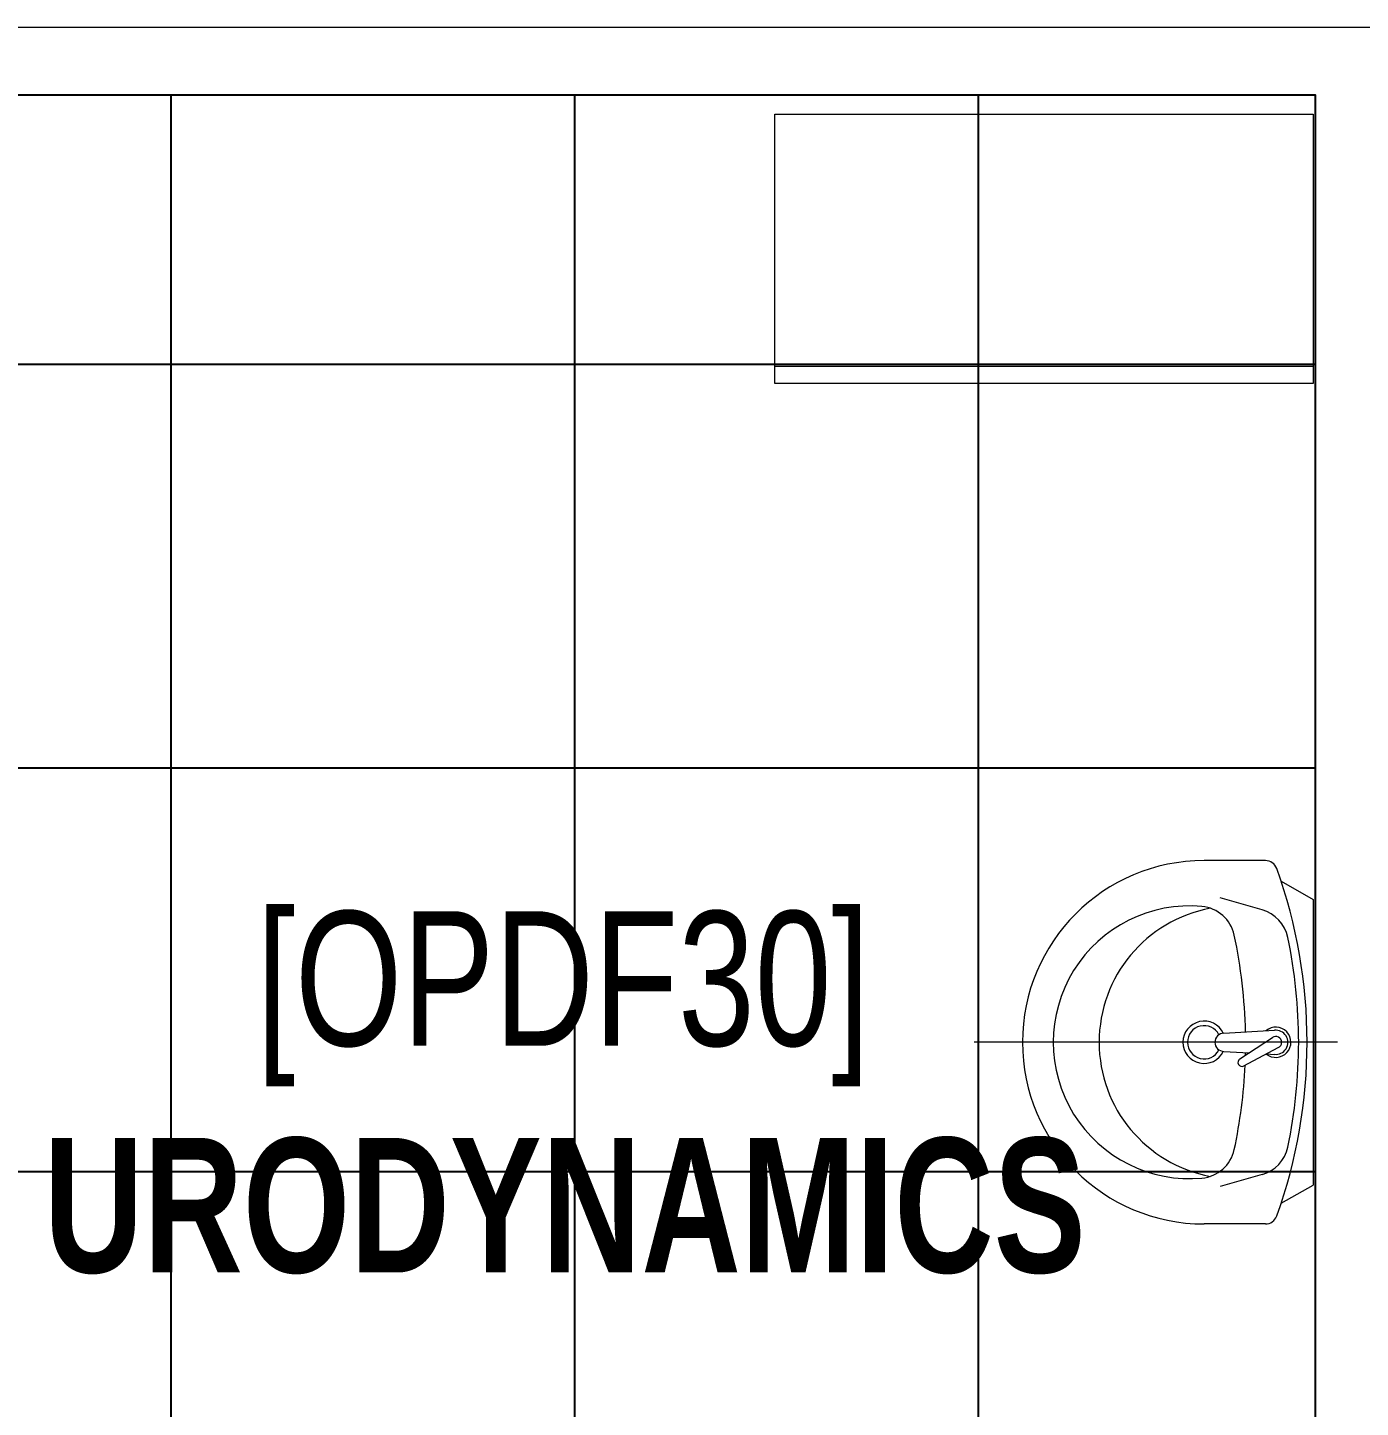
# Model space of a CAD drawing. Extents: x -509638 to 57327, y -29287 to 19916.
# Drawn here: x 36563 to 38543, y -4760 to -2710 of the extents above; entities that cross this region are included whole.
import ezdxf

# ---------------------------------------------------------------- set-up
doc = ezdxf.new("R2010")
doc.units = 0
doc.header["$LTSCALE"] = 0.25
doc.linetypes.add('DASHDOT', pattern=[25.4, 12.7, -6.35, 0, -6.35])
for name, color, linetype, lineweight in [('01-First Floor$0$72_EGR_BASE_TEXT', 252, 'Continuous', 5), ('01-First Floor$0$LOADING', 253, 'Continuous', 5), ('01-First Floor$0$SANIT', 250, 'Continuous', 5), ('01-First Floor$0$Walls', 251, 'Continuous', 5), ('E-LITE-CLNG-CNDT', 6, 'DASHDOT', 35)]:
    doc.layers.add(name, color=color, linetype=linetype, lineweight=lineweight)
doc.layers.add('01-First Floor$0$FALSE CEILING', color=251, linetype='Continuous')
doc.styles.add('01-First Floor$0$X3G_ENTITY_9EC9', font='swisscl.ttf', dxfattribs={"height": 0.2})
doc.styles.add('01-First Floor$0$X3G_ENTITY_9F38', font='swisscl.ttf', dxfattribs={"height": 0.2})

# ---------------------------------------------------------------- blocks, each defined once
blk = doc.blocks.new('01-First Floor$0$GF21027-P')
at = {"layer": '01-First Floor$0$LOADING'}
for p, q in [((0.4, 0.4), (-0.4, 0.4)), ((-0.4, 0.4), (-0.4, 0)), ((0.4, 0), (0.4, 0.4)), ((-0.4, 0.025), (0.4, 0.025)), ((-0.4, 0), (0.4, 0))]:
    blk.add_line(p, q, dxfattribs=at)
blk = doc.blocks.new('01-First Floor$0$lav-manta 60')
at = {"layer": '01-First Floor$0$SANIT'}
for p, q in [((0, 0.04), (0, -0.56)), ((-0.2658, -0.0529), (-0.2358, 0)), ((-0.2358, 0), (0.2358, 0)), ((0.2658, -0.0529), (0.2358, 0)), ((-0.015, -0.1473), (-0.0199, -0.064)), ((0.0274, -0.121), (-0.0078, -0.0673)), ((0.0389, -0.1142), (0.0087, -0.0575)), ((0.0191, -0.077), (0.0199, -0.064)), ((-0.3, -0.0789), (-0.3, -0.18)), ((-0.2185, -0.0841), (-0.2383, -0.1537)), ((0.2185, -0.0841), (0.2383, -0.1537)), ((0.3, -0.0789), (0.3, -0.18)), ((0.015, -0.1473), (0.0174, -0.1057))]:
    blk.add_line(p, q, dxfattribs=at)
for centre, radius, start, end in [((0, -0.8557), 0.8457, 70.1771, 109.8229), ((-0.1608, -0.1006), 0.06, 101.8086, 164.0794), ((0, -0.8696), 0.8457, 78.1914, 101.8086), ((0, -0.0617), 0.025, 320.7474, 220.368), ((0, -0.0617), 0.02, 353.2671, 186.682), ((0.1608, -0.1006), 0.06, 15.9206, 78.1914), ((-0.28, -0.0789), 0.02, 109.8229, 180), ((0, -0.0617), 0.00966, 25.4127, 215.9577), ((0.28, -0.0789), 0.02, 0, 70.1771), ((0, -0.9572), 0.8457, 91.1572, 102.0883), ((0, -0.9572), 0.8457, 88.5486, 88.844), ((0, -0.9572), 0.8457, 77.9117, 87.4274), ((-0.1645, -0.189), 0.06, 102.0883, 174.8142), ((0.0332, -0.1176), 0.00666, 210.6852, 30.6852), ((0.1645, -0.189), 0.06, 5.1858, 77.9117), ((0, -0.18), 0.035, 115.3106, 64.6894), ((0, -0.18), 0.0275, 117.1496, 62.8504), ((0, -0.1473), 0.015, 180, 0), ((0, -0.18), 0.3, 180, 0), ((0, -0.1282), 0.2252, 190.6097, 349.3903), ((0, -0.2039), 0.2252, 174.8142, 5.1858)]:
    blk.add_arc(centre, radius, start, end, dxfattribs=at)
blk = doc.blocks.new('01-First Floor')
at = {"layer": '01-First Floor$0$FALSE CEILING', "linetype": 'Continuous'}
for p, q in [((36776, -6810), (36776, -2810)), ((37376, -6810), (37376, -2810)), ((37976, -6810), (37976, -2810)), ((34976, -3210), (38476, -3210)), ((34976, -3810), (38476, -3810)), ((34976, -4410), (38476, -4410))]:
    blk.add_line(p, q, dxfattribs=at)
at = {"layer": '01-First Floor$0$FALSE CEILING'}
blk.add_lwpolyline([(34976, -2810), (38476, -2810), (38476, -6810), (34976, -6810)], close=True, dxfattribs=at)
at = {"layer": '01-First Floor$0$Walls'}
for p, q in [((42876, -2710), (34876, -2710)), ((38476, -2810), (34976, -2810)), ((38476, -2810), (38476, -6810))]:
    blk.add_line(p, q, dxfattribs=at)
at = {"layer": '01-First Floor$0$LOADING', "color": 1, "xscale": -1000, "yscale": 1000, "zscale": 1000, "rotation": 359.9999999790884}
blk.add_blockref('01-First Floor$0$GF21027-P', (38073.2, -3238.8, -0.1), dxfattribs=at)
at = {"layer": '01-First Floor$0$SANIT', "xscale": 900.000000000201, "yscale": 900.000000000201, "zscale": 900.000000000201, "rotation": 270}
blk.add_blockref('01-First Floor$0$lav-manta 60', (38473.2, -4217.9, -0.1), dxfattribs=at)
at = {"layer": '01-First Floor$0$72_EGR_BASE_TEXT', "char_height": 200, "attachment_point": 2}
for s, insert, style in [('[OPDF30]', (37358.7, -4023.1, 0), '01-First Floor$0$X3G_ENTITY_9F38'), ('{\\fSwis721 LtCn BT|b1|i0|c0|p34;URODYNAMICS}', (37361, -4360, 0), '01-First Floor$0$X3G_ENTITY_9EC9')]:
    blk.add_mtext(s, dxfattribs=dict(at, insert=insert, style=style))

msp = doc.modelspace()

# ---------------------------------------------------------------- block references
at = {"layer": 'E-LITE-CLNG-CNDT'}
msp.add_blockref('01-First Floor', (0, 0), dxfattribs=at)

doc.saveas('drawing.dxf')
